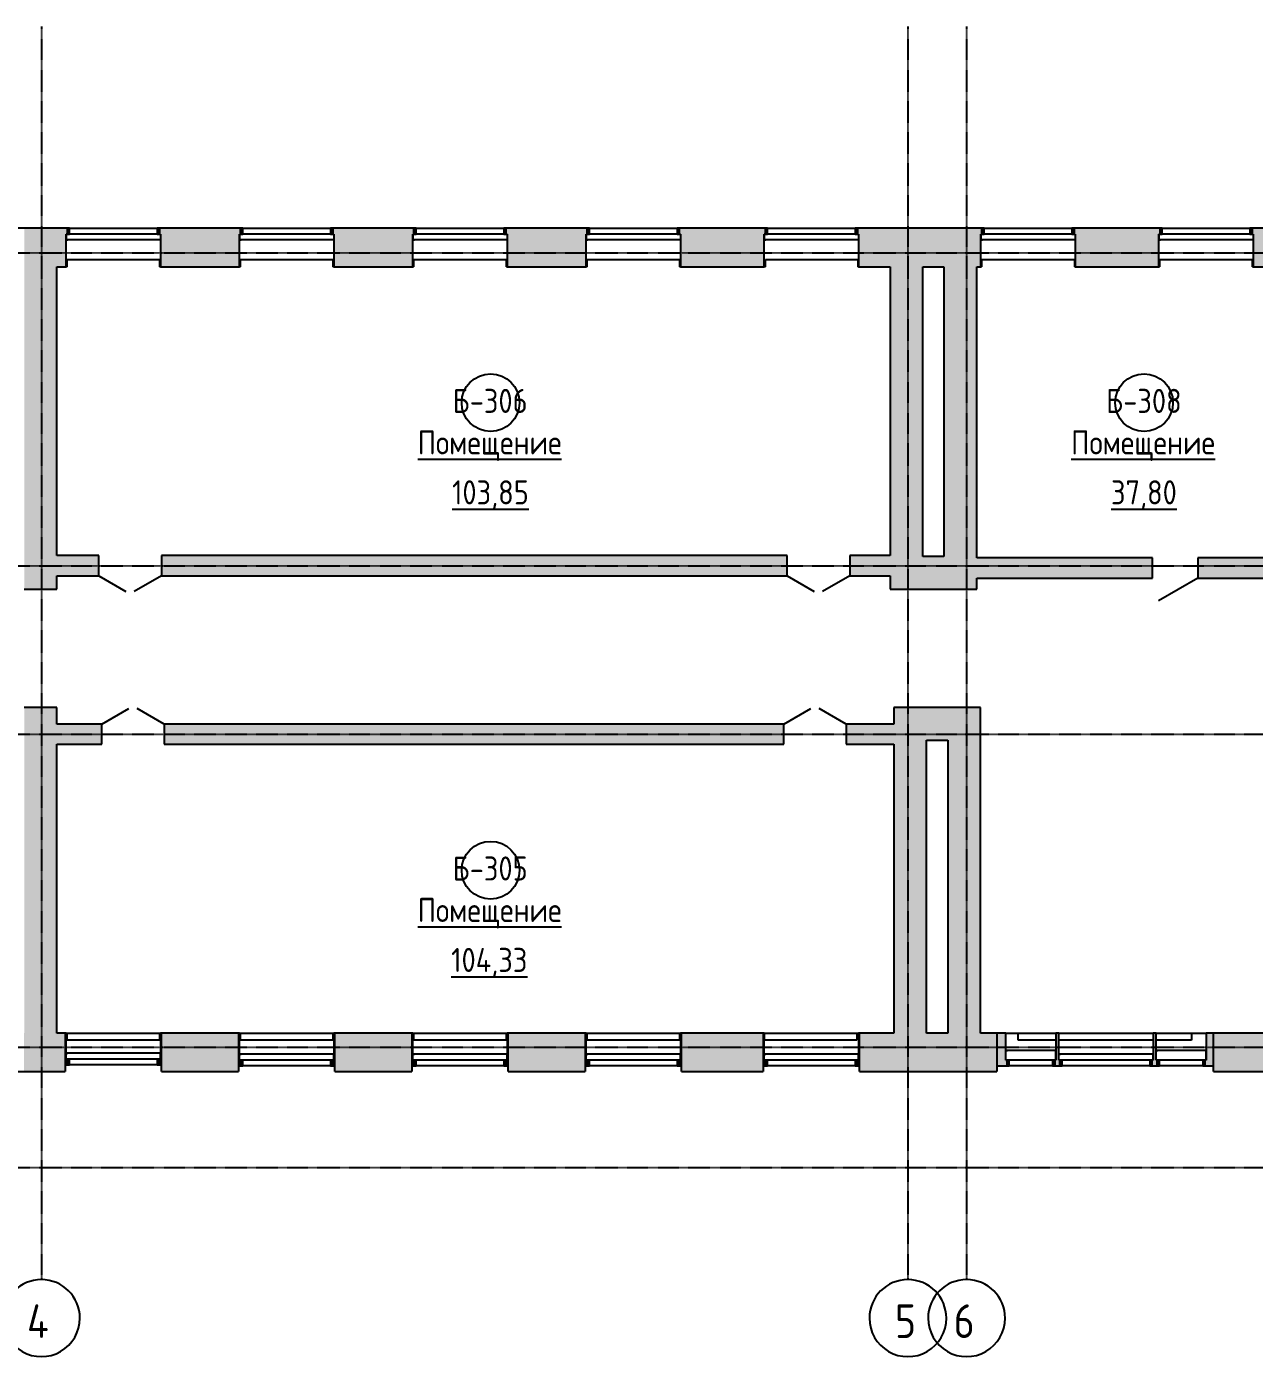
# Model space of a CAD drawing. Extents: x -4056 to 455774, y -7500 to 28668.
# Drawn here: x 271978 to 297482, y -3183 to 24484 of the extents above; entities that cross this region are included whole.
import ezdxf

# ---------------------------------------------------------------- set-up
doc = ezdxf.new("R2010")
doc.units = 0
doc.linetypes.add('ADSK_ЛИНИЯ_СЕТКИ', pattern=[21, 12, -3, 3, -3])
for name, color, linetype in [('ДВЕРИ', 7, 'CONTINUOUS'), ('КАРКАС_ИМПОСТ', 7, 'CONTINUOUS'), ('МАРКИ_ПОМЕЩЕНИЙ', 7, 'CONTINUOUS'), ('ОКНА', 7, 'CONTINUOUS'), ('ОСИ', 7, 'CONTINUOUS'), ('ПАНЕЛЬ', 7, 'CONTINUOUS'), ('СТЕНЫ', 7, 'CONTINUOUS'), ('СТЕНЫ_РАЗРЕЗ', 7, 'CONTINUOUS')]:
    doc.layers.add(name, color=color, linetype=linetype)
doc.styles.add('GOST_COMMON', font='GOST Common.ttf', dxfattribs={"width": 0.9, "height": 500})
doc.styles.add('GOST_COMMON_1', font='GOST Common.ttf', dxfattribs={"width": 0.9, "height": 700})

# ---------------------------------------------------------------- blocks, each defined once
blk = doc.blocks.new('*U277')
at = {"layer": 'СТЕНЫ'}
for points in [[(271926.112113, 2775.135494), (271926.112113, 3575.135494), (272779.839752, 2775.135494)], [(272779.839752, 2775.135494), (271926.112113, 3575.135494), (272779.839752, 3575.135494)], [(274779.839752, 2775.135494), (274779.839752, 3575.135494), (276379.839752, 2775.135494)], [(276379.839752, 2775.135494), (274779.839752, 3575.135494), (276379.839752, 3575.135494)], [(278379.839752, 2775.135494), (278379.839752, 3575.135494), (279979.839752, 2775.135494)], [(279979.839752, 2775.135494), (278379.839752, 3575.135494), (279979.839752, 3575.135494)], [(281979.839752, 2775.135494), (281979.839752, 3575.135494), (283579.839752, 2775.135494)], [(283579.839752, 2775.135494), (281979.839752, 3575.135494), (283579.839752, 3575.135494)], [(285579.839752, 2775.135494), (285579.839752, 3575.135494), (287279.839752, 2775.135494)], [(287279.839752, 2775.135494), (285579.839752, 3575.135494), (287279.839752, 3575.135494)], [(289279.839752, 2775.135494), (289279.839752, 3575.135494), (290841.388027, 2775.135494)], [(290841.388027, 2775.135494), (289279.839752, 3575.135494), (290841.388027, 3575.135494)], [(290841.388027, 2775.135494), (290841.388027, 3575.135494), (292134.839752, 2775.135494)], [(292134.839752, 2775.135494), (290841.388027, 3575.135494), (292134.839752, 3575.135494)], [(296634.839752, 2775.135494), (296634.839752, 3575.135494), (297146.479999, 2775.135494)], [(297146.479999, 2775.135494), (296634.839752, 3575.135494), (297146.479999, 3575.135494)], [(297146.479999, 2775.135494), (297146.479999, 3575.135494), (298599.839752, 2775.135494)], [(298599.839752, 2775.135494), (297146.479999, 3575.135494), (298599.839752, 3575.135494)]]:
    blk.add_solid(points, dxfattribs=at)
blk = doc.blocks.new('*U283')
at = {"layer": 'СТЕНЫ'}
for points in [[(271927.339752, 19495.135494), (271927.339752, 20295.135494), (272799.839752, 19495.135494)], [(272799.839752, 19495.135494), (271927.339752, 20295.135494), (272799.839752, 20295.135494)], [(272799.839752, 20175.135494), (272799.839752, 20295.135494), (272869.839752, 20175.135494)], [(272869.839752, 20175.135494), (272799.839752, 20295.135494), (272869.839752, 20295.135494)], [(274689.839752, 20175.135494), (274689.839752, 20295.135494), (274759.839752, 20175.135494)], [(274759.839752, 20175.135494), (274689.839752, 20295.135494), (274759.839752, 20295.135494)], [(274759.839752, 19495.135494), (274759.839752, 20295.135494), (276399.839752, 19495.135494)], [(276399.839752, 19495.135494), (274759.839752, 20295.135494), (276399.839752, 20295.135494)], [(276399.839752, 20175.135494), (276399.839752, 20295.135494), (276469.839752, 20175.135494)], [(276469.839752, 20175.135494), (276399.839752, 20295.135494), (276469.839752, 20295.135494)], [(278289.839752, 20175.135494), (278289.839752, 20295.135494), (278359.839752, 20175.135494)], [(278359.839752, 20175.135494), (278289.839752, 20295.135494), (278359.839752, 20295.135494)], [(278359.839752, 19495.135494), (278359.839752, 20295.135494), (279999.839752, 19495.135494)], [(279999.839752, 19495.135494), (278359.839752, 20295.135494), (279999.839752, 20295.135494)], [(279999.839752, 20175.135494), (279999.839752, 20295.135494), (280069.839752, 20175.135494)], [(280069.839752, 20175.135494), (279999.839752, 20295.135494), (280069.839752, 20295.135494)], [(281889.839752, 20175.135494), (281889.839752, 20295.135494), (281959.839752, 20175.135494)], [(281959.839752, 20175.135494), (281889.839752, 20295.135494), (281959.839752, 20295.135494)], [(281959.839752, 19495.135494), (281959.839752, 20295.135494), (283599.839752, 19495.135494)], [(283599.839752, 19495.135494), (281959.839752, 20295.135494), (283599.839752, 20295.135494)], [(283599.839752, 20175.135494), (283599.839752, 20295.135494), (283669.839752, 20175.135494)], [(283669.839752, 20175.135494), (283599.839752, 20295.135494), (283669.839752, 20295.135494)], [(285489.839752, 20175.135494), (285489.839752, 20295.135494), (285559.839752, 20175.135494)], [(285559.839752, 20175.135494), (285489.839752, 20295.135494), (285559.839752, 20295.135494)], [(285559.839752, 19495.135494), (285559.839752, 20295.135494), (287299.839752, 19495.135494)], [(287299.839752, 19495.135494), (285559.839752, 20295.135494), (287299.839752, 20295.135494)], [(287299.839752, 20175.135494), (287299.839752, 20295.135494), (287369.839752, 20175.135494)], [(287369.839752, 20175.135494), (287299.839752, 20295.135494), (287369.839752, 20295.135494)], [(289189.839752, 20175.135494), (289189.839752, 20295.135494), (289259.839752, 20175.135494)], [(289259.839752, 20175.135494), (289189.839752, 20295.135494), (289259.839752, 20295.135494)], [(289259.839752, 19495.135494), (289259.839752, 20295.135494), (291714.839752, 19495.135494)], [(291714.839752, 19495.135494), (289259.839752, 20295.135494), (291714.839752, 20295.135494)], [(291714.839752, 19495.135494), (291714.839752, 20295.135494), (291799.839752, 19495.135494)], [(291799.839752, 19495.135494), (291714.839752, 20295.135494), (291799.839752, 20295.135494)], [(291799.839752, 20175.135494), (291799.839752, 20295.135494), (291869.839752, 20175.135494)], [(291869.839752, 20175.135494), (291799.839752, 20295.135494), (291869.839752, 20295.135494)], [(293689.839752, 20175.135494), (293689.839752, 20295.135494), (293759.839752, 20175.135494)], [(293759.839752, 20175.135494), (293689.839752, 20295.135494), (293759.839752, 20295.135494)], [(293759.839752, 19495.135494), (293759.839752, 20295.135494), (295499.839752, 19495.135494)], [(295499.839752, 19495.135494), (293759.839752, 20295.135494), (295499.839752, 20295.135494)], [(295499.839752, 20175.135494), (295499.839752, 20295.135494), (295569.839752, 20175.135494)], [(295569.839752, 20175.135494), (295499.839752, 20295.135494), (295569.839752, 20295.135494)], [(297389.839752, 20175.135494), (297389.839752, 20295.135494), (297459.839752, 20175.135494)], [(297459.839752, 20175.135494), (297389.839752, 20295.135494), (297459.839752, 20295.135494)], [(297459.839752, 19495.135494), (297459.839752, 20295.135494), (298599.839752, 19495.135494)], [(298599.839752, 19495.135494), (297459.839752, 20295.135494), (298599.839752, 20295.135494)]]:
    blk.add_solid(points, dxfattribs=at)
blk = doc.blocks.new('*U304')
at = {"layer": 'СТЕНЫ'}
for points in [[(287279.839752, 2895.135494), (287279.839752, 3575.135494), (287299.839752, 2895.135494)], [(287299.839752, 2895.135494), (287279.839752, 3575.135494), (287299.839752, 3575.135494)], [(289259.839752, 2895.135494), (289259.839752, 3575.135494), (289279.839752, 2895.135494)], [(289279.839752, 2895.135494), (289259.839752, 3575.135494), (289279.839752, 3575.135494)], [(287299.839752, 2895.135494), (287299.839752, 3015.135494), (287369.839752, 2895.135494)], [(287369.839752, 2895.135494), (287299.839752, 3015.135494), (287369.839752, 3015.135494)], [(289189.839752, 2895.135494), (289189.839752, 3015.135494), (289259.839752, 2895.135494)], [(289259.839752, 2895.135494), (289189.839752, 3015.135494), (289259.839752, 3015.135494)]]:
    blk.add_solid(points, dxfattribs=at)
blk = doc.blocks.new('*U305')
at = {"layer": 'СТЕНЫ'}
for points in [[(283579.839752, 2895.135494), (283579.839752, 3575.135494), (283599.839752, 2895.135494)], [(283599.839752, 2895.135494), (283579.839752, 3575.135494), (283599.839752, 3575.135494)], [(285559.839752, 2895.135494), (285559.839752, 3575.135494), (285579.839752, 2895.135494)], [(285579.839752, 2895.135494), (285559.839752, 3575.135494), (285579.839752, 3575.135494)], [(283599.839752, 2895.135494), (283599.839752, 3015.135494), (283669.839752, 2895.135494)], [(283669.839752, 2895.135494), (283599.839752, 3015.135494), (283669.839752, 3015.135494)], [(285489.839752, 2895.135494), (285489.839752, 3015.135494), (285559.839752, 2895.135494)], [(285559.839752, 2895.135494), (285489.839752, 3015.135494), (285559.839752, 3015.135494)]]:
    blk.add_solid(points, dxfattribs=at)
blk = doc.blocks.new('*U306')
at = {"layer": 'СТЕНЫ'}
for points in [[(279979.839752, 2895.135494), (279979.839752, 3575.135494), (279999.839752, 2895.135494)], [(279999.839752, 2895.135494), (279979.839752, 3575.135494), (279999.839752, 3575.135494)], [(281959.839752, 2895.135494), (281959.839752, 3575.135494), (281979.839752, 2895.135494)], [(281979.839752, 2895.135494), (281959.839752, 3575.135494), (281979.839752, 3575.135494)], [(279999.839752, 2895.135494), (279999.839752, 3015.135494), (280069.839752, 2895.135494)], [(280069.839752, 2895.135494), (279999.839752, 3015.135494), (280069.839752, 3015.135494)], [(281889.839752, 2895.135494), (281889.839752, 3015.135494), (281959.839752, 2895.135494)], [(281959.839752, 2895.135494), (281889.839752, 3015.135494), (281959.839752, 3015.135494)]]:
    blk.add_solid(points, dxfattribs=at)
blk = doc.blocks.new('*U307')
at = {"layer": 'СТЕНЫ'}
for points in [[(276379.839752, 2895.135494), (276379.839752, 3575.135494), (276399.839752, 2895.135494)], [(276399.839752, 2895.135494), (276379.839752, 3575.135494), (276399.839752, 3575.135494)], [(278359.839752, 2895.135494), (278359.839752, 3575.135494), (278379.839752, 2895.135494)], [(278379.839752, 2895.135494), (278359.839752, 3575.135494), (278379.839752, 3575.135494)], [(276399.839752, 2895.135494), (276399.839752, 3015.135494), (276469.839752, 2895.135494)], [(276469.839752, 2895.135494), (276399.839752, 3015.135494), (276469.839752, 3015.135494)], [(278289.839752, 2895.135494), (278289.839752, 3015.135494), (278359.839752, 2895.135494)], [(278359.839752, 2895.135494), (278289.839752, 3015.135494), (278359.839752, 3015.135494)]]:
    blk.add_solid(points, dxfattribs=at)
blk = doc.blocks.new('*U308')
at = {"layer": 'СТЕНЫ'}
for points in [[(272779.839752, 2915.135494), (272779.839752, 3575.135494), (272799.839752, 2915.135494)], [(272799.839752, 2915.135494), (272779.839752, 3575.135494), (272799.839752, 3575.135494)], [(274759.839752, 2915.135494), (274759.839752, 3575.135494), (274779.839752, 2915.135494)], [(274779.839752, 2915.135494), (274759.839752, 3575.135494), (274779.839752, 3575.135494)], [(272799.839752, 2915.135494), (272799.839752, 3035.135494), (272869.839752, 2915.135494)], [(272869.839752, 2915.135494), (272799.839752, 3035.135494), (272869.839752, 3035.135494)], [(274689.839752, 2915.135494), (274689.839752, 3035.135494), (274759.839752, 2915.135494)], [(274759.839752, 2915.135494), (274689.839752, 3035.135494), (274759.839752, 3035.135494)]]:
    blk.add_solid(points, dxfattribs=at)
blk = doc.blocks.new('*U314')
at = {"layer": 'СТЕНЫ'}
for points in [[(292134.839752, 2895.135494), (292134.839752, 3575.135494), (292319.839752, 2895.135494)], [(292319.839752, 2895.135494), (292134.839752, 3575.135494), (292319.839752, 3575.135494)], [(293359.839752, 2895.135494), (293359.839752, 3575.135494), (293419.839752, 2895.135494)], [(293419.839752, 2895.135494), (293359.839752, 3575.135494), (293419.839752, 3575.135494)], [(295379.839752, 2895.135494), (295379.839752, 3575.135494), (295439.839752, 2895.135494)], [(295439.839752, 2895.135494), (295379.839752, 3575.135494), (295439.839752, 3575.135494)], [(296479.839752, 2895.135494), (296479.839752, 3575.135494), (296634.839752, 2895.135494)], [(296634.839752, 2895.135494), (296479.839752, 3575.135494), (296634.839752, 3575.135494)], [(292319.839752, 2895.135494), (292319.839752, 3015.135494), (292389.839752, 2895.135494)], [(292389.839752, 2895.135494), (292319.839752, 3015.135494), (292389.839752, 3015.135494)], [(293289.839752, 2895.135494), (293289.839752, 3015.135494), (293359.839752, 2895.135494)], [(293359.839752, 2895.135494), (293289.839752, 3015.135494), (293359.839752, 3015.135494)], [(293419.839752, 2895.135494), (293419.839752, 3015.135494), (293489.839752, 2895.135494)], [(293489.839752, 2895.135494), (293419.839752, 3015.135494), (293489.839752, 3015.135494)], [(295309.839752, 2895.135494), (295309.839752, 3015.135494), (295379.839752, 2895.135494)], [(295379.839752, 2895.135494), (295309.839752, 3015.135494), (295379.839752, 3015.135494)], [(295439.839752, 2895.135494), (295439.839752, 3015.135494), (295509.839752, 2895.135494)], [(295509.839752, 2895.135494), (295439.839752, 3015.135494), (295509.839752, 3015.135494)], [(296409.839752, 2895.135494), (296409.839752, 3015.135494), (296479.839752, 2895.135494)], [(296479.839752, 2895.135494), (296409.839752, 3015.135494), (296479.839752, 3015.135494)]]:
    blk.add_solid(points, dxfattribs=at)
blk = doc.blocks.new('*U315')
at = {"layer": 'СТЕНЫ'}
for points in [[(291034.839752, 13476.085928), (291034.839752, 19495.135494), (291714.839752, 13476.085928)], [(291714.839752, 13476.085928), (291034.839752, 19495.135494), (291714.839752, 19495.135494)]]:
    blk.add_solid(points, dxfattribs=at)
blk = doc.blocks.new('*U316')
at = {"layer": 'СТЕНЫ'}
for points in [[(289914.839752, 13476.085928), (289914.839752, 19495.135494), (290594.839752, 13476.085928)], [(290594.839752, 13476.085928), (289914.839752, 19495.135494), (290594.839752, 19495.135494)]]:
    blk.add_solid(points, dxfattribs=at)
blk = doc.blocks.new('*U317')
at = {"layer": 'СТЕНЫ'}
for points in [[(289994.839752, 3575.135494), (289994.839752, 9659.883239), (290674.839752, 3575.135494)], [(290674.839752, 3575.135494), (289994.839752, 9659.883239), (290674.839752, 9659.883239)]]:
    blk.add_solid(points, dxfattribs=at)
blk = doc.blocks.new('*U318')
at = {"layer": 'СТЕНЫ'}
for points in [[(291114.839752, 3575.135494), (291114.839752, 9659.883239), (291794.839752, 3575.135494)], [(291794.839752, 3575.135494), (291114.839752, 9659.883239), (291794.839752, 9659.883239)]]:
    blk.add_solid(points, dxfattribs=at)
blk = doc.blocks.new('*U319')
at = {"layer": 'СТЕНЫ'}
for points in [[(289994.839752, 9659.883239), (289994.839752, 10339.883239), (291114.839752, 9659.883239)], [(291114.839752, 9659.883239), (289994.839752, 10339.883239), (291114.839752, 10339.883239)], [(291114.839752, 9659.883239), (291114.839752, 10339.883239), (291794.839752, 9659.883239)], [(291794.839752, 9659.883239), (291114.839752, 10339.883239), (291794.839752, 10339.883239)]]:
    blk.add_solid(points, dxfattribs=at)
blk = doc.blocks.new('*U320')
at = {"layer": 'СТЕНЫ'}
for points in [[(289914.839752, 12796.085928), (289914.839752, 13476.085928), (290841.388027, 12796.085928)], [(290841.388027, 12796.085928), (289914.839752, 13476.085928), (290841.388027, 13476.085928)], [(290841.388027, 12796.085928), (290841.388027, 13476.085928), (291714.839752, 12796.085928)], [(291714.839752, 12796.085928), (290841.388027, 13476.085928), (291714.839752, 13476.085928)]]:
    blk.add_solid(points, dxfattribs=at)
blk = doc.blocks.new('*U325')
at = {"layer": 'СТЕНЫ'}
for points in [[(271927.339752, 12796.085928), (271927.339752, 19495.135494), (272607.339752, 12796.085928)], [(272607.339752, 12796.085928), (271927.339752, 19495.135494), (272607.339752, 19495.135494)]]:
    blk.add_solid(points, dxfattribs=at)
blk = doc.blocks.new('*U326')
at = {"layer": 'СТЕНЫ'}
for points in [[(271927.339752, 3575.135494), (271927.339752, 10339.883239), (272607.339752, 3575.135494)], [(272607.339752, 3575.135494), (271927.339752, 10339.883239), (272607.339752, 10339.883239)]]:
    blk.add_solid(points, dxfattribs=at)
blk = doc.blocks.new('*U329')
at = {"layer": 'СТЕНЫ'}
for points in [[(272607.339752, 13075.135494), (272607.339752, 13495.135494), (273477.339752, 13075.135494)], [(273477.339752, 13075.135494), (272607.339752, 13495.135494), (273477.339752, 13495.135494)], [(274777.339752, 13075.135494), (274777.339752, 13495.135494), (284536.296056, 13075.135494)], [(284536.296056, 13075.135494), (274777.339752, 13495.135494), (284536.296056, 13495.135494)], [(284536.296056, 13075.135494), (284536.296056, 13495.135494), (287777.339752, 13075.135494)], [(287777.339752, 13075.135494), (284536.296056, 13495.135494), (287777.339752, 13495.135494)], [(289077.339752, 13075.135494), (289077.339752, 13495.135494), (289914.839752, 13075.135494)], [(289914.839752, 13075.135494), (289077.339752, 13495.135494), (289914.839752, 13495.135494)]]:
    blk.add_solid(points, dxfattribs=at)
blk = doc.blocks.new('*U330')
at = {"layer": 'СТЕНЫ'}
for points in [[(272607.339752, 9575.135494), (272607.339752, 9995.135494), (273537.339752, 9575.135494)], [(273537.339752, 9575.135494), (272607.339752, 9995.135494), (273537.339752, 9995.135494)], [(274837.339752, 9575.135494), (274837.339752, 9995.135494), (284536.296056, 9575.135494)], [(284536.296056, 9575.135494), (274837.339752, 9995.135494), (284536.296056, 9995.135494)], [(284536.296056, 9575.135494), (284536.296056, 9995.135494), (287704.839752, 9575.135494)], [(287704.839752, 9575.135494), (284536.296056, 9995.135494), (287704.839752, 9995.135494)], [(289004.839752, 9575.135494), (289004.839752, 9995.135494), (289994.839752, 9575.135494)], [(289994.839752, 9575.135494), (289004.839752, 9995.135494), (289994.839752, 9995.135494)]]:
    blk.add_solid(points, dxfattribs=at)
blk = doc.blocks.new('*U331')
at = {"layer": 'СТЕНЫ'}
for points in [[(291714.839752, 13027.341418), (291714.839752, 13447.341418), (295364.839752, 13027.341418)], [(295364.839752, 13027.341418), (291714.839752, 13447.341418), (295364.839752, 13447.341418)], [(296304.839752, 13027.341418), (296304.839752, 13447.341418), (297146.479999, 13027.341418)], [(297146.479999, 13027.341418), (296304.839752, 13447.341418), (297146.479999, 13447.341418)], [(297146.479999, 13027.341418), (297146.479999, 13447.341418), (297964.839752, 13027.341418)], [(297964.839752, 13027.341418), (297146.479999, 13447.341418), (297964.839752, 13447.341418)]]:
    blk.add_solid(points, dxfattribs=at)
blk = doc.blocks.new('ИРНИТУ-ОКНО-ГОСТ23166-99_J')
at = {"layer": 'КАРКАС_ИМПОСТ'}
for p, q in [((-1018.1, 220), (941.9, 220)), ((-1018.1, 220), (-1018.1, 100)), ((-1018.1, 220), (-983.1, 220)), ((-1018.1, 100), (941.9, 100)), ((-1018.1, 100), (-983.1, 100)), ((941.9, 220), (906.9, 220)), ((941.9, 100), (906.9, 100)), ((941.9, 220), (941.9, 100))]:
    blk.add_line(p, q, dxfattribs=at)
blk = doc.blocks.new('ИРНИТУ-ОКНО-ГОСТ23166-99_I')
at = {"layer": 'КАРКАС_ИМПОСТ'}
for p, q in [((-1018.1, 210), (941.9, 210)), ((-1018.1, 210), (-1018.1, 90)), ((-1018.1, 210), (-983.1, 210)), ((-1018.1, 90), (941.9, 90)), ((-1018.1, 90), (-983.1, 90)), ((941.9, 210), (906.9, 210)), ((941.9, 90), (906.9, 90)), ((941.9, 210), (941.9, 90))]:
    blk.add_line(p, q, dxfattribs=at)
blk = doc.blocks.new('ИРНИТУ-ОКНО-ГОСТ23166-99_K')
at = {"layer": 'КАРКАС_ИМПОСТ'}
for p, q in [((-1018.1, 220), (21.9, 220)), ((-1018.1, 220), (-1018.1, 20)), ((-1018.1, 220), (-983.1, 220)), ((-1018.1, 20), (21.9, 20)), ((-1018.1, 20), (-983.1, 20)), ((21.9, 220), (-13.1, 220)), ((21.9, 20), (-13.1, 20)), ((21.9, 220), (21.9, 20))]:
    blk.add_line(p, q, dxfattribs=at)
blk = doc.blocks.new('ИРНИТУ_ДВЕРЬ_ОДНОПОЛЬНАЯ_3')
at = {"layer": 'ПАНЕЛЬ'}
blk.add_line((-470, 210), (344.06388, 680), dxfattribs=at)
blk = doc.blocks.new('AC_ДВЕРЬ_ДВУПОЛЬНАЯ_ДЕРЕВ3')
at = {"layer": 'ПАНЕЛЬ'}
for p, q in [((-650, 210), (-87.083488, 535)), ((650, 210), (87.083488, 535))]:
    blk.add_line(p, q, dxfattribs=at)
blk = doc.blocks.new('ИРНИТУ-ОКНО-ГОСТ23166-99_M')
at = {"layer": 'КАРКАС_ИМПОСТ'}
for p, q in [((-1018.1, -160), (941.9, -160)), ((-1018.1, -280), (-1018.1, -160)), ((-1018.1, -160), (-983.1, -160)), ((941.9, -160), (906.9, -160)), ((941.9, -280), (941.9, -160)), ((-1018.1, -280), (941.9, -280)), ((-1018.1, -280), (-983.1, -280)), ((941.9, -280), (906.9, -280))]:
    blk.add_line(p, q, dxfattribs=at)
blk = doc.blocks.new('ОСЬ_СЕТКИ_-_D8-4846-03_Б_Н')
at = {"layer": 'ОСИ'}
for start, end in [(360, 180), (180, 360)]:
    blk.add_arc((0, 0), 4, start, end, dxfattribs=at)
blk = doc.blocks.new('ADSK_МАРКА_ПОМЕЩЕНИЕ_-_НО1')
at = {"layer": 'МАРКИ_ПОМЕЩЕНИЙ'}
blk.add_circle((0, 0), 3, dxfattribs=at)

msp = doc.modelspace()

# ---------------------------------------------------------------- linework, layer by layer
at = {"layer": 'ОСИ', "linetype": 'ADSK_ЛИНИЯ_СЕТКИ'}
for p, q in [((272284.839752, 24484.443292), (272284.839752, -1546.924215)), ((290284.839752, 24484.443292), (290284.839752, -1546.924215)), ((291504.839752, 24484.443292), (291504.839752, -1546.924215)), ((232735.995103, 19785.135494), (337536.017597, 19785.135494)), ((232735.995103, 13285.135494), (337536.017597, 13285.135494)), ((232735.995103, 9785.135494), (337536.017597, 9785.135494)), ((232735.995103, 3285.135494), (337536.017597, 3285.135494)), ((232735.995103, 785.135494), (337536.017597, 785.135494))]:
    msp.add_line(p, q, dxfattribs=at)
at = {"layer": 'СТЕНЫ'}
for p, q in [((272869.839752, 20295.135494), (274689.839752, 20295.135494)), ((276469.839752, 20295.135494), (278289.839752, 20295.135494)), ((280069.839752, 20295.135494), (281889.839752, 20295.135494)), ((283669.839752, 20295.135494), (285489.839752, 20295.135494)), ((287369.839752, 20295.135494), (289189.839752, 20295.135494)), ((291869.839752, 20295.135494), (293689.839752, 20295.135494)), ((295569.839752, 20295.135494), (297389.839752, 20295.135494)), ((272817.339752, 19495.135494), (272817.339752, 19645.135494)), ((272817.339752, 19645.135494), (274737.339752, 19645.135494)), ((274737.339752, 19645.135494), (274737.339752, 19495.135494)), ((276419.318543, 19495.135494), (276419.318543, 19645.135494)), ((276419.318543, 19645.135494), (278339.318543, 19645.135494)), ((278339.318543, 19645.135494), (278339.318543, 19495.135494)), ((280019.318543, 19495.135494), (280019.318543, 19645.135494)), ((280019.318543, 19645.135494), (281939.318543, 19645.135494)), ((281939.318543, 19645.135494), (281939.318543, 19495.135494)), ((283619.318543, 19495.135494), (283619.318543, 19645.135494)), ((283619.318543, 19645.135494), (285539.318543, 19645.135494)), ((285539.318543, 19645.135494), (285539.318543, 19495.135494)), ((287324.318543, 19495.135494), (287324.318543, 19645.135494)), ((287324.318543, 19645.135494), (289244.318543, 19645.135494)), ((289244.318543, 19645.135494), (289244.318543, 19495.135494)), ((291824.318543, 19495.135494), (291824.318543, 19645.135494)), ((291824.318543, 19645.135494), (293744.318543, 19645.135494)), ((293744.318543, 19645.135494), (293744.318543, 19495.135494)), ((295519.318543, 19495.135494), (295519.318543, 19645.135494)), ((295519.318543, 19645.135494), (297439.318543, 19645.135494)), ((297439.318543, 19645.135494), (297439.318543, 19495.135494)), ((272817.339752, 19495.135494), (272799.839752, 19495.135494)), ((274759.839752, 19495.135494), (274737.339752, 19495.135494)), ((276419.318543, 19495.135494), (276399.839752, 19495.135494)), ((278359.839752, 19495.135494), (278339.318543, 19495.135494)), ((280019.318543, 19495.135494), (279999.839752, 19495.135494)), ((281959.839752, 19495.135494), (281939.318543, 19495.135494)), ((283619.318543, 19495.135494), (283599.839752, 19495.135494)), ((285559.839752, 19495.135494), (285539.318543, 19495.135494)), ((287324.318543, 19495.135494), (287299.839752, 19495.135494)), ((289259.839752, 19495.135494), (289244.318543, 19495.135494)), ((291824.318543, 19495.135494), (291799.839752, 19495.135494)), ((293759.839752, 19495.135494), (293744.318543, 19495.135494)), ((295519.318543, 19495.135494), (295499.839752, 19495.135494)), ((297459.839752, 19495.135494), (297439.318543, 19495.135494)), ((272799.839752, 3575.135494), (274759.839752, 3575.135494)), ((272819.839752, 3425.135494), (272819.839752, 3575.135494)), ((274739.839752, 3425.135494), (272819.839752, 3425.135494)), ((274739.839752, 3575.135494), (274739.839752, 3425.135494)), ((276399.839752, 3575.135494), (278359.839752, 3575.135494)), ((276419.839752, 3425.135494), (276419.839752, 3575.135494)), ((278339.839752, 3425.135494), (276419.839752, 3425.135494)), ((278339.839752, 3575.135494), (278339.839752, 3425.135494)), ((279999.839752, 3575.135494), (281959.839752, 3575.135494)), ((280019.839752, 3425.135494), (280019.839752, 3575.135494)), ((281939.839752, 3425.135494), (280019.839752, 3425.135494)), ((281939.839752, 3575.135494), (281939.839752, 3425.135494)), ((283599.839752, 3575.135494), (285559.839752, 3575.135494)), ((283619.839752, 3425.135494), (283619.839752, 3575.135494)), ((285539.839752, 3425.135494), (283619.839752, 3425.135494)), ((285539.839752, 3575.135494), (285539.839752, 3425.135494)), ((287299.839752, 3575.135494), (289259.839752, 3575.135494)), ((287304.839752, 3425.135494), (287304.839752, 3575.135494)), ((289224.839752, 3425.135494), (287304.839752, 3425.135494)), ((289224.839752, 3575.135494), (289224.839752, 3425.135494)), ((292319.839752, 3575.135494), (293359.839752, 3575.135494)), ((292574.839752, 3425.135494), (292574.839752, 3575.135494)), ((293359.839752, 3425.135494), (292574.839752, 3425.135494)), ((293419.839752, 3575.135494), (295379.839752, 3575.135494)), ((295379.839752, 3425.135494), (293419.839752, 3425.135494)), ((295439.839752, 3575.135494), (296479.839752, 3575.135494)), ((296174.839752, 3425.135494), (295439.839752, 3425.135494)), ((296174.839752, 3575.135494), (296174.839752, 3425.135494)), ((274689.839752, 2915.135494), (272869.839752, 2915.135494)), ((278289.839752, 2895.135494), (276469.839752, 2895.135494)), ((281889.839752, 2895.135494), (280069.839752, 2895.135494)), ((285489.839752, 2895.135494), (283669.839752, 2895.135494)), ((289189.839752, 2895.135494), (287369.839752, 2895.135494)), ((293289.839752, 2895.135494), (292389.839752, 2895.135494)), ((295309.839752, 2895.135494), (293489.839752, 2895.135494)), ((296409.839752, 2895.135494), (295509.839752, 2895.135494))]:
    msp.add_line(p, q, dxfattribs=at)
at = {"layer": 'СТЕНЫ_РАЗРЕЗ'}
for p, q in [((272869.839752, 20295.135494), (270989.839752, 20295.135494)), ((272869.839752, 20175.135494), (272869.839752, 20295.135494)), ((276469.839752, 20295.135494), (274689.839752, 20295.135494)), ((274689.839752, 20295.135494), (274689.839752, 20175.135494)), ((276469.839752, 20175.135494), (276469.839752, 20295.135494)), ((280069.839752, 20295.135494), (278289.839752, 20295.135494)), ((278289.839752, 20295.135494), (278289.839752, 20175.135494)), ((280069.839752, 20175.135494), (280069.839752, 20295.135494)), ((283669.839752, 20295.135494), (281889.839752, 20295.135494)), ((281889.839752, 20295.135494), (281889.839752, 20175.135494)), ((283669.839752, 20175.135494), (283669.839752, 20295.135494)), ((287369.839752, 20295.135494), (285489.839752, 20295.135494)), ((285489.839752, 20295.135494), (285489.839752, 20175.135494)), ((287369.839752, 20175.135494), (287369.839752, 20295.135494)), ((291869.839752, 20295.135494), (289189.839752, 20295.135494)), ((289189.839752, 20295.135494), (289189.839752, 20175.135494)), ((291869.839752, 20175.135494), (291869.839752, 20295.135494)), ((295569.839752, 20295.135494), (293689.839752, 20295.135494)), ((293689.839752, 20295.135494), (293689.839752, 20175.135494)), ((295569.839752, 20175.135494), (295569.839752, 20295.135494)), ((298669.839752, 20295.135494), (297389.839752, 20295.135494)), ((297389.839752, 20295.135494), (297389.839752, 20175.135494)), ((272799.839752, 19495.135494), (272799.839752, 20175.135494)), ((272799.839752, 20175.135494), (272869.839752, 20175.135494)), ((274689.839752, 20175.135494), (274759.839752, 20175.135494)), ((274759.839752, 20175.135494), (274759.839752, 19495.135494)), ((276399.839752, 19495.135494), (276399.839752, 20175.135494)), ((276399.839752, 20175.135494), (276469.839752, 20175.135494)), ((278289.839752, 20175.135494), (278359.839752, 20175.135494)), ((278359.839752, 20175.135494), (278359.839752, 19495.135494)), ((279999.839752, 19495.135494), (279999.839752, 20175.135494)), ((279999.839752, 20175.135494), (280069.839752, 20175.135494)), ((281889.839752, 20175.135494), (281959.839752, 20175.135494)), ((281959.839752, 20175.135494), (281959.839752, 19495.135494)), ((283599.839752, 19495.135494), (283599.839752, 20175.135494)), ((283599.839752, 20175.135494), (283669.839752, 20175.135494)), ((285489.839752, 20175.135494), (285559.839752, 20175.135494)), ((285559.839752, 20175.135494), (285559.839752, 19495.135494)), ((287299.839752, 19495.135494), (287299.839752, 20175.135494)), ((287299.839752, 20175.135494), (287369.839752, 20175.135494)), ((289189.839752, 20175.135494), (289259.839752, 20175.135494)), ((289259.839752, 20175.135494), (289259.839752, 19495.135494)), ((291799.839752, 19495.135494), (291799.839752, 20175.135494)), ((291799.839752, 20175.135494), (291869.839752, 20175.135494)), ((293689.839752, 20175.135494), (293759.839752, 20175.135494)), ((293759.839752, 20175.135494), (293759.839752, 19495.135494)), ((295499.839752, 19495.135494), (295499.839752, 20175.135494)), ((295499.839752, 20175.135494), (295569.839752, 20175.135494)), ((297389.839752, 20175.135494), (297459.839752, 20175.135494)), ((297459.839752, 20175.135494), (297459.839752, 19495.135494)), ((272607.339752, 19495.135494), (272799.839752, 19495.135494)), ((272607.339752, 13495.135494), (272607.339752, 19495.135494)), ((274759.839752, 19495.135494), (276399.839752, 19495.135494)), ((278359.839752, 19495.135494), (279999.839752, 19495.135494)), ((281959.839752, 19495.135494), (283599.839752, 19495.135494)), ((285559.839752, 19495.135494), (287299.839752, 19495.135494)), ((289259.839752, 19495.135494), (289914.839752, 19495.135494)), ((289914.839752, 19495.135494), (289914.839752, 13495.135494)), ((290594.839752, 19495.135494), (291034.839752, 19495.135494)), ((290594.839752, 13476.085928), (290594.839752, 19495.135494)), ((291034.839752, 19495.135494), (291034.839752, 13476.085928)), ((291714.839752, 19495.135494), (291799.839752, 19495.135494)), ((291714.839752, 13447.341418), (291714.839752, 19495.135494)), ((293759.839752, 19495.135494), (295499.839752, 19495.135494)), ((297459.839752, 19495.135494), (297964.839752, 19495.135494)), ((273477.339752, 13495.135494), (272607.339752, 13495.135494)), ((273477.339752, 13075.135494), (273477.339752, 13495.135494)), ((287777.339752, 13495.135494), (274777.339752, 13495.135494)), ((274777.339752, 13495.135494), (274777.339752, 13075.135494)), ((287777.339752, 13075.135494), (287777.339752, 13495.135494)), ((289914.839752, 13495.135494), (289077.339752, 13495.135494)), ((289077.339752, 13495.135494), (289077.339752, 13075.135494)), ((291034.839752, 13476.085928), (290594.839752, 13476.085928)), ((295364.839752, 13447.341418), (291714.839752, 13447.341418)), ((295364.839752, 13027.341418), (295364.839752, 13447.341418)), ((297964.839752, 13447.341418), (296304.839752, 13447.341418)), ((296304.839752, 13447.341418), (296304.839752, 13027.341418)), ((272607.339752, 12796.085928), (272607.339752, 13075.135494)), ((272607.339752, 13075.135494), (273477.339752, 13075.135494)), ((274777.339752, 13075.135494), (287777.339752, 13075.135494)), ((289077.339752, 13075.135494), (289914.839752, 13075.135494)), ((289914.839752, 13075.135494), (289914.839752, 12796.085928)), ((291714.839752, 12796.085928), (291714.839752, 13027.341418)), ((291714.839752, 13027.341418), (295364.839752, 13027.341418)), ((296304.839752, 13027.341418), (297964.839752, 13027.341418)), ((271927.339752, 12796.085928), (272607.339752, 12796.085928)), ((289914.839752, 12796.085928), (291714.839752, 12796.085928)), ((272607.339752, 10339.883239), (271927.339752, 10339.883239)), ((272607.339752, 9995.135494), (272607.339752, 10339.883239)), ((291794.839752, 10339.883239), (289994.839752, 10339.883239)), ((289994.839752, 10339.883239), (289994.839752, 9995.135494)), ((291794.839752, 3575.135494), (291794.839752, 10339.883239)), ((273537.339752, 9995.135494), (272607.339752, 9995.135494)), ((273537.339752, 9575.135494), (273537.339752, 9995.135494)), ((287704.839752, 9995.135494), (274837.339752, 9995.135494)), ((274837.339752, 9995.135494), (274837.339752, 9575.135494)), ((287704.839752, 9575.135494), (287704.839752, 9995.135494)), ((289994.839752, 9995.135494), (289004.839752, 9995.135494)), ((289004.839752, 9995.135494), (289004.839752, 9575.135494)), ((272607.339752, 3575.135494), (272607.339752, 9575.135494)), ((272607.339752, 9575.135494), (273537.339752, 9575.135494)), ((274837.339752, 9575.135494), (287704.839752, 9575.135494)), ((289004.839752, 9575.135494), (289994.839752, 9575.135494)), ((289994.839752, 9575.135494), (289994.839752, 3575.135494)), ((290674.839752, 3575.135494), (290674.839752, 9659.883239)), ((290674.839752, 9659.883239), (291114.839752, 9659.883239)), ((291114.839752, 9659.883239), (291114.839752, 3575.135494)), ((272799.839752, 3575.135494), (272607.339752, 3575.135494)), ((272779.839752, 3575.135494), (272779.839752, 2775.135494)), ((272799.839752, 3035.135494), (272799.839752, 3575.135494)), ((276399.839752, 3575.135494), (274759.839752, 3575.135494)), ((274759.839752, 3575.135494), (274759.839752, 3035.135494)), ((274779.839752, 2775.135494), (274779.839752, 3575.135494)), ((276379.839752, 3575.135494), (276379.839752, 2775.135494)), ((276399.839752, 3015.135494), (276399.839752, 3575.135494)), ((279999.839752, 3575.135494), (278359.839752, 3575.135494)), ((278359.839752, 3575.135494), (278359.839752, 3015.135494)), ((278379.839752, 2775.135494), (278379.839752, 3575.135494)), ((279979.839752, 3575.135494), (279979.839752, 2775.135494)), ((279999.839752, 3015.135494), (279999.839752, 3575.135494)), ((283599.839752, 3575.135494), (281959.839752, 3575.135494)), ((281959.839752, 3575.135494), (281959.839752, 3015.135494)), ((281979.839752, 2775.135494), (281979.839752, 3575.135494)), ((283579.839752, 3575.135494), (283579.839752, 2775.135494)), ((283599.839752, 3015.135494), (283599.839752, 3575.135494)), ((287299.839752, 3575.135494), (285559.839752, 3575.135494)), ((285559.839752, 3575.135494), (285559.839752, 3015.135494)), ((285579.839752, 2775.135494), (285579.839752, 3575.135494)), ((287279.839752, 3575.135494), (287279.839752, 2775.135494)), ((287299.839752, 3015.135494), (287299.839752, 3575.135494)), ((289994.839752, 3575.135494), (289259.839752, 3575.135494)), ((289259.839752, 3575.135494), (289259.839752, 3015.135494)), ((289279.839752, 2775.135494), (289279.839752, 3575.135494)), ((291114.839752, 3575.135494), (290674.839752, 3575.135494)), ((292319.839752, 3575.135494), (291794.839752, 3575.135494)), ((292134.839752, 3575.135494), (292134.839752, 2775.135494)), ((292319.839752, 3015.135494), (292319.839752, 3575.135494)), ((293419.839752, 3575.135494), (293359.839752, 3575.135494)), ((293359.839752, 3575.135494), (293359.839752, 3015.135494)), ((293419.839752, 3015.135494), (293419.839752, 3575.135494)), ((295439.839752, 3575.135494), (295379.839752, 3575.135494)), ((295379.839752, 3575.135494), (295379.839752, 3015.135494)), ((295439.839752, 3015.135494), (295439.839752, 3575.135494)), ((297964.839752, 3575.135494), (296479.839752, 3575.135494)), ((296479.839752, 3575.135494), (296479.839752, 3015.135494)), ((296634.839752, 2775.135494), (296634.839752, 3575.135494)), ((271079.839752, 2775.135494), (272779.839752, 2775.135494)), ((272779.839752, 2915.135494), (272869.839752, 2915.135494)), ((272869.839752, 3035.135494), (272799.839752, 3035.135494)), ((272869.839752, 2915.135494), (272869.839752, 3035.135494)), ((274759.839752, 3035.135494), (274689.839752, 3035.135494)), ((274689.839752, 3035.135494), (274689.839752, 2915.135494)), ((274689.839752, 2915.135494), (274779.839752, 2915.135494)), ((274779.839752, 2775.135494), (276379.839752, 2775.135494)), ((276379.839752, 2895.135494), (276469.839752, 2895.135494)), ((276469.839752, 3015.135494), (276399.839752, 3015.135494)), ((276469.839752, 2895.135494), (276469.839752, 3015.135494)), ((278359.839752, 3015.135494), (278289.839752, 3015.135494)), ((278289.839752, 3015.135494), (278289.839752, 2895.135494)), ((278289.839752, 2895.135494), (278379.839752, 2895.135494)), ((278379.839752, 2775.135494), (279979.839752, 2775.135494)), ((279979.839752, 2895.135494), (280069.839752, 2895.135494)), ((280069.839752, 3015.135494), (279999.839752, 3015.135494)), ((280069.839752, 2895.135494), (280069.839752, 3015.135494)), ((281959.839752, 3015.135494), (281889.839752, 3015.135494)), ((281889.839752, 3015.135494), (281889.839752, 2895.135494)), ((281889.839752, 2895.135494), (281979.839752, 2895.135494)), ((281979.839752, 2775.135494), (283579.839752, 2775.135494)), ((283579.839752, 2895.135494), (283669.839752, 2895.135494)), ((283669.839752, 3015.135494), (283599.839752, 3015.135494)), ((283669.839752, 2895.135494), (283669.839752, 3015.135494)), ((285559.839752, 3015.135494), (285489.839752, 3015.135494)), ((285489.839752, 3015.135494), (285489.839752, 2895.135494)), ((285489.839752, 2895.135494), (285579.839752, 2895.135494)), ((285579.839752, 2775.135494), (287279.839752, 2775.135494)), ((287279.839752, 2895.135494), (287369.839752, 2895.135494)), ((287369.839752, 3015.135494), (287299.839752, 3015.135494)), ((287369.839752, 2895.135494), (287369.839752, 3015.135494)), ((289259.839752, 3015.135494), (289189.839752, 3015.135494)), ((289189.839752, 3015.135494), (289189.839752, 2895.135494)), ((289189.839752, 2895.135494), (289279.839752, 2895.135494)), ((289279.839752, 2775.135494), (292134.839752, 2775.135494)), ((292134.839752, 2895.135494), (292389.839752, 2895.135494)), ((292389.839752, 3015.135494), (292319.839752, 3015.135494)), ((292389.839752, 2895.135494), (292389.839752, 3015.135494)), ((293359.839752, 3015.135494), (293289.839752, 3015.135494)), ((293289.839752, 3015.135494), (293289.839752, 2895.135494)), ((293289.839752, 2895.135494), (293489.839752, 2895.135494)), ((293489.839752, 3015.135494), (293419.839752, 3015.135494)), ((293489.839752, 2895.135494), (293489.839752, 3015.135494)), ((295379.839752, 3015.135494), (295309.839752, 3015.135494)), ((295309.839752, 3015.135494), (295309.839752, 2895.135494)), ((295309.839752, 2895.135494), (295509.839752, 2895.135494)), ((295509.839752, 3015.135494), (295439.839752, 3015.135494)), ((295509.839752, 2895.135494), (295509.839752, 3015.135494)), ((296479.839752, 3015.135494), (296409.839752, 3015.135494)), ((296409.839752, 3015.135494), (296409.839752, 2895.135494)), ((296409.839752, 2895.135494), (296634.839752, 2895.135494)), ((296634.839752, 2775.135494), (298644.839752, 2775.135494))]:
    msp.add_line(p, q, dxfattribs=at)

# ---------------------------------------------------------------- block references
at = {"layer": 'ДВЕРИ', "rotation": 180}
for name, p in [('AC_ДВЕРЬ_ДВУПОЛЬНАЯ_ДЕРЕВ3', (274127.339752, 13285.135494)), ('AC_ДВЕРЬ_ДВУПОЛЬНАЯ_ДЕРЕВ3', (288427.339752, 13285.135494)), ('ИРНИТУ_ДВЕРЬ_ОДНОПОЛЬНАЯ_3', (295834.839752, 13237.341418))]:
    msp.add_blockref(name, p, dxfattribs=at)
at = {"layer": 'ДВЕРИ'}
for p in [(274187.339752, 9785.135494), (288354.839752, 9785.135494)]:
    msp.add_blockref('AC_ДВЕРЬ_ДВУПОЛЬНАЯ_ДЕРЕВ3', p, dxfattribs=at)
at = {"layer": 'МАРКИ_ПОМЕЩЕНИЙ', "xscale": 200, "yscale": 200, "zscale": 200}
for p in [(281615.886109, 16672.059986), (295190.788051, 16672.059986), (281615.886109, 6958.154394)]:
    msp.add_blockref('ADSK_МАРКА_ПОМЕЩЕНИЕ_-_НО1', p, dxfattribs=at)
at = {"layer": 'ОКНА', "rotation": 180}
for name, p in [('ИРНИТУ-ОКНО-ГОСТ23166-99_M', (273741.739752, 19895.135494)), ('ИРНИТУ-ОКНО-ГОСТ23166-99_M', (277341.739752, 19895.135494)), ('ИРНИТУ-ОКНО-ГОСТ23166-99_M', (280941.739752, 19895.135494)), ('ИРНИТУ-ОКНО-ГОСТ23166-99_M', (284541.739752, 19895.135494)), ('ИРНИТУ-ОКНО-ГОСТ23166-99_M', (288241.739752, 19895.135494)), ('ИРНИТУ-ОКНО-ГОСТ23166-99_M', (292741.739752, 19895.135494)), ('ИРНИТУ-ОКНО-ГОСТ23166-99_M', (296441.739752, 19895.135494)), ('ИРНИТУ-ОКНО-ГОСТ23166-99_I', (273741.739752, 3245.135494)), ('ИРНИТУ-ОКНО-ГОСТ23166-99_J', (277341.739752, 3235.135494)), ('ИРНИТУ-ОКНО-ГОСТ23166-99_J', (280941.739752, 3235.135494)), ('ИРНИТУ-ОКНО-ГОСТ23166-99_J', (284541.739752, 3235.135494)), ('ИРНИТУ-ОКНО-ГОСТ23166-99_J', (288241.739752, 3235.135494)), ('ИРНИТУ-ОКНО-ГОСТ23166-99_K', (292341.739752, 3235.135494)), ('ИРНИТУ-ОКНО-ГОСТ23166-99_J', (294361.739752, 3235.135494)), ('ИРНИТУ-ОКНО-ГОСТ23166-99_K', (295461.739752, 3235.135494))]:
    msp.add_blockref(name, p, dxfattribs=at)
at = {"layer": 'ОСИ', "xscale": 200, "yscale": 200, "zscale": 200, "rotation": 180}
for p in [(272284.839752, -2346.924215), (290284.839752, -2346.924215), (291504.839752, -2346.924215)]:
    msp.add_blockref('ОСЬ_СЕТКИ_-_D8-4846-03_Б_Н', p, dxfattribs=at)
at = {"layer": 'СТЕНЫ'}
for name in ['*U283', '*U325', '*U316', '*U315', '*U329', '*U320', '*U331', '*U326', '*U319', '*U330', '*U317', '*U318', '*U277', '*U308', '*U307', '*U306', '*U305', '*U304', '*U314']:
    msp.add_blockref(name, (0, 0), dxfattribs=at)

# ---------------------------------------------------------------- texts
at = {"layer": 'МАРКИ_ПОМЕЩЕНИЙ', "char_height": 500, "attachment_point": 1, "style": 'GOST_COMMON'}
for s, insert, width in [('\\fGOST Common|b0|i0|c204|p34|;\\W.9;Б', (280827.696922, 16958.762592), 432.91125), ('-306', (281184.884422, 16958.762592), 1558.4805), ('\\fGOST Common|b0|i0|c204|p34|;\\W.9;Б', (294402.598863, 16958.762592), 432.91125), ('-308', (294759.786363, 16958.762592), 1558.4805), ('\\LПомещение', (280101.396922, 16096.262592), 3751.8975), ('\\LПомещение', (293676.298863, 16096.262592), 3751.8975), ('\\L103,85', (280815.996922, 15058.762592), 2020.2525), ('\\L37,80', (294504.298863, 15058.762592), 1746.075375), ('\\fGOST Common|b0|i0|c204|p34|;\\W.9;Б', (280827.696922, 7244.857), 432.91125), ('-305', (281184.884422, 7244.857), 1558.4805), ('\\LПомещение', (280101.396922, 6382.357), 3751.8975), ('\\L104,33', (280797.996922, 5344.857), 2063.543625)]:
    msp.add_mtext(s, dxfattribs=dict(at, insert=insert, width=width))
at = {"layer": 'ОСИ', "char_height": 700, "attachment_point": 1, "style": 'GOST_COMMON_1'}
for s, insert, width in [('\\fGOST Common|b0|i0|c204|p34|;\\W.9;4', (271986.271771, -2059.196631), 620.506125), ('\\fGOST Common|b0|i0|c204|p34|;\\W.9;5', (290015.971771, -2059.196631), 548.35425), ('\\fGOST Common|b0|i0|c204|p34|;\\W.9;6', (291235.971771, -2059.196631), 548.35425)]:
    msp.add_mtext(s, dxfattribs=dict(at, insert=insert, width=width))

doc.saveas('drawing.dxf')
